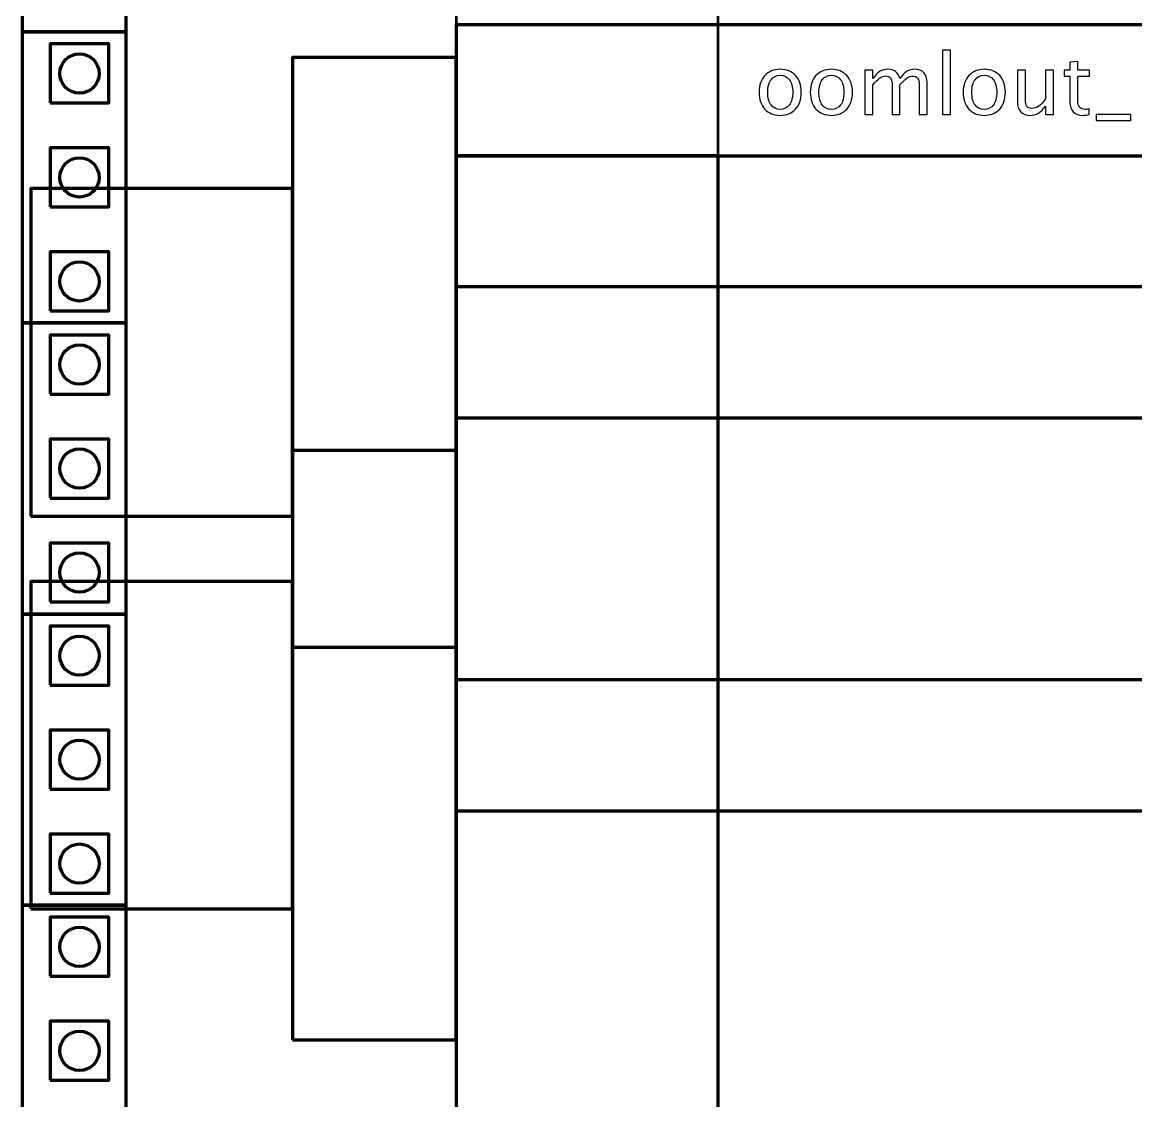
# Model space of a CAD drawing. Header units: centimetres. Extents: x -42 to 42, y -79 to 44.
# Drawn here: x -25 to -8, y -2.43 to 14.04 of the extents above; entities that cross this region are included whole.
import ezdxf

# ---------------------------------------------------------------- set-up
doc = ezdxf.new("R2010")
doc.units = ezdxf.units.CM
doc.header["$MEASUREMENT"] = 0
doc.layers.add('Layer 1', color=7, linetype='Continuous')

msp = doc.modelspace()

# ---------------------------------------------------------------- linework, layer by layer
at = {"layer": 'Layer 1', "color": 3, "lineweight": 53}
msp.add_lwpolyline([(-18.374, -13), (-14.374, -13), (-14.374, 32), (-18.374, 32), (-18.374, -13)], close=True, dxfattribs=at)
at = {"layer": 'Layer 1', "color": 1, "lineweight": 106}
for points in [[(-25.00399, 13.8925), (-23.41649, 13.8925), (-23.41649, 18.3375), (-25.00399, 18.3375), (-25.00399, 13.8925)], [(-25.00399, 9.4475), (-23.41649, 9.4475), (-23.41649, 13.8925), (-25.00399, 13.8925), (-25.00399, 9.4475)], [(-24.57998, 12.8075), (-23.67998, 12.8075), (-23.67998, 13.7075), (-24.57998, 13.7075), (-24.57998, 12.8075)], [(-24.57998, 11.22), (-23.67998, 11.22), (-23.67998, 12.12), (-24.57998, 12.12), (-24.57998, 11.22)], [(-24.57998, 9.6325), (-23.67998, 9.6325), (-23.67998, 10.5325), (-24.57998, 10.5325), (-24.57998, 9.6325)], [(-25.00399, 5.0025), (-23.41649, 5.0025), (-23.41649, 9.4475), (-25.00399, 9.4475), (-25.00399, 5.0025)], [(-24.57998, 8.3625), (-23.67998, 8.3625), (-23.67998, 9.2625), (-24.57998, 9.2625), (-24.57998, 8.3625)], [(-24.57998, 6.775), (-23.67998, 6.775), (-23.67998, 7.675), (-24.57998, 7.675), (-24.57998, 6.775)], [(-24.57998, 5.1875), (-23.67998, 5.1875), (-23.67998, 6.0875), (-24.57998, 6.0875), (-24.57998, 5.1875)], [(-25.00399, 0.5575), (-23.41649, 0.5575), (-23.41649, 5.0025), (-25.00399, 5.0025), (-25.00399, 0.5575)], [(-24.57998, 3.9175), (-23.67998, 3.9175), (-23.67998, 4.8175), (-24.57998, 4.8175), (-24.57998, 3.9175)], [(-24.57998, 2.33), (-23.67998, 2.33), (-23.67998, 3.23), (-24.57998, 3.23), (-24.57998, 2.33)], [(-24.57998, 0.7425), (-23.67998, 0.7425), (-23.67998, 1.6425), (-24.57998, 1.6425), (-24.57998, 0.7425)], [(-25.00399, -3.8875), (-23.41649, -3.8875), (-23.41649, 0.5575), (-25.00399, 0.5575), (-25.00399, -3.8875)], [(-24.57998, -0.5275), (-23.67998, -0.5275), (-23.67998, 0.3725), (-24.57998, 0.3725), (-24.57998, -0.5275)], [(-24.57998, -2.115), (-23.67998, -2.115), (-23.67998, -1.215), (-24.57998, -1.215), (-24.57998, -2.115)]]:
    msp.add_lwpolyline(points, close=True, dxfattribs=at)
at = {"layer": 'Layer 1', "color": 30, "lineweight": 106}
for points in [[(-18.37401, 11.99999), (16.62599, 11.99999), (16.62599, 13.99999), (-18.37401, 13.99999), (-18.37401, 11.99999)], [(-20.87401, -1.50001), (-18.37401, -1.50001), (-18.37401, 7.49999), (-20.87401, 7.49999), (-20.87401, -1.50001)], [(-24.87401, 0.49999), (-20.87401, 0.49999), (-20.87401, 5.49999), (-24.87401, 5.49999), (-24.87401, 0.49999)], [(-18.37401, 1.99999), (16.62599, 1.99999), (16.62599, 3.99999), (-18.37401, 3.99999), (-18.37401, 1.99999)]]:
    msp.add_lwpolyline(points, close=True, dxfattribs=at)
at = {"layer": 'Layer 1', "color": 5, "lineweight": 106}
for points in [[(-20.874, 4.5), (-18.374, 4.5), (-18.374, 13.5), (-20.874, 13.5), (-20.874, 4.5)], [(-24.874, 6.5), (-20.874, 6.5), (-20.874, 11.5), (-24.874, 11.5), (-24.874, 6.5)], [(-18.374, 8), (16.626, 8), (16.626, 10), (-18.374, 10), (-18.374, 8)]]:
    msp.add_lwpolyline(points, close=True, dxfattribs=at)
at = {"layer": 'Layer 1', "color": 1, "lineweight": 106}
for centre in [(-24.12998, 13.2575), (-24.12998, 11.67), (-24.12998, 10.0825), (-24.12998, 8.8125), (-24.12998, 7.225), (-24.12998, 5.6375), (-24.12998, 4.3675), (-24.12998, 2.78), (-24.12998, 1.1925), (-24.12998, -0.0775), (-24.12998, -1.665)]:
    msp.add_ellipse(centre, major_axis=(0, 0.3), ratio=1, dxfattribs=at)
at = {"layer": 'Layer 1'}
for points, knots in [([(-10.9452, 12.63254), (-10.9452, 12.63254), (-10.9452, 13.61282), (-10.9452, 13.61282), (-10.9452, 13.61282), (-10.9452, 13.61282), (-10.82314, 13.61282), (-10.82314, 13.61282), (-10.82314, 13.61282), (-10.82314, 13.61282), (-10.82314, 12.63254), (-10.82314, 12.63254), (-10.82314, 12.63254), (-10.82314, 12.63254), (-10.9452, 12.63254), (-10.9452, 12.63254)], [0, 0, 0, 0, 0.2, 0.2, 0.2, 0.2, 0.4, 0.4, 0.4, 0.4, 0.6, 0.6, 0.6, 0.6, 1, 1, 1, 1]), ([(-8.70619, 12.63275), (-8.74391, 12.62237), (-8.77676, 12.61728), (-8.80452, 12.61728), (-8.80452, 12.61728), (-8.86682, 12.61728), (-8.91534, 12.63508), (-8.9501, 12.67068), (-8.9501, 12.67068), (-8.98506, 12.70628), (-9.00244, 12.75566), (-9.00244, 12.81902), (-9.00244, 12.81902), (-9.00244, 12.81902), (-9.00244, 13.21486), (-9.00244, 13.21486), (-9.00244, 13.21486), (-9.00244, 13.21486), (-9.08677, 13.21486), (-9.08677, 13.21486), (-9.08677, 13.21486), (-9.08677, 13.21486), (-9.08677, 13.3064), (-9.08677, 13.3064), (-9.08677, 13.3064), (-9.08677, 13.3064), (-9.00244, 13.3064), (-9.00244, 13.3064), (-9.00244, 13.3064), (-9.00244, 13.3064), (-9.00244, 13.42825), (-9.00244, 13.42825), (-9.00244, 13.42825), (-9.00244, 13.42825), (-8.88038, 13.4399), (-8.88038, 13.4399), (-8.88038, 13.4399), (-8.88038, 13.4399), (-8.88038, 13.3064), (-8.88038, 13.3064), (-8.88038, 13.3064), (-8.88038, 13.3064), (-8.70365, 13.3064), (-8.70365, 13.3064), (-8.70365, 13.3064), (-8.70365, 13.3064), (-8.70365, 13.21486), (-8.70365, 13.21486), (-8.70365, 13.21486), (-8.70365, 13.21486), (-8.88038, 13.21486), (-8.88038, 13.21486), (-8.88038, 13.21486), (-8.88038, 13.21486), (-8.88038, 12.84106), (-8.88038, 12.84106), (-8.88038, 12.84106), (-8.88038, 12.7529), (-8.84202, 12.70883), (-8.76552, 12.70883), (-8.76552, 12.70883), (-8.74921, 12.70883), (-8.7295, 12.71158), (-8.70619, 12.71688), (-8.70619, 12.71688), (-8.70619, 12.71688), (-8.70619, 12.63275), (-8.70619, 12.63275)], [0, 0, 0, 0, 0.05555556, 0.05555556, 0.05555556, 0.05555556, 0.11111111, 0.11111111, 0.11111111, 0.11111111, 0.16666667, 0.16666667, 0.16666667, 0.16666667, 0.22222222, 0.22222222, 0.22222222, 0.22222222, 0.27777778, 0.27777778, 0.27777778, 0.27777778, 0.33333333, 0.33333333, 0.33333333, 0.33333333, 0.38888889, 0.38888889, 0.38888889, 0.38888889, 0.44444444, 0.44444444, 0.44444444, 0.44444444, 0.5, 0.5, 0.5, 0.5, 0.55555556, 0.55555556, 0.55555556, 0.55555556, 0.61111111, 0.61111111, 0.61111111, 0.61111111, 0.66666667, 0.66666667, 0.66666667, 0.66666667, 0.72222222, 0.72222222, 0.72222222, 0.72222222, 0.77777778, 0.77777778, 0.77777778, 0.77777778, 0.83333333, 0.83333333, 0.83333333, 0.83333333, 0.88888889, 0.88888889, 0.88888889, 0.88888889, 1, 1, 1, 1]), ([(-13.42621, 12.61728), (-13.52517, 12.61728), (-13.60357, 12.64886), (-13.66121, 12.712), (-13.66121, 12.712), (-13.71906, 12.77515), (-13.74788, 12.86098), (-13.74788, 12.96926), (-13.74788, 12.96926), (-13.74788, 13.07733), (-13.71906, 13.16294), (-13.66121, 13.22588), (-13.66121, 13.22588), (-13.60357, 13.28881), (-13.52517, 13.32039), (-13.42621, 13.32039), (-13.42621, 13.32039), (-13.32725, 13.32039), (-13.24884, 13.28881), (-13.1912, 13.22588), (-13.1912, 13.22588), (-13.13335, 13.16294), (-13.10453, 13.07733), (-13.10453, 12.96926), (-13.10453, 12.96926), (-13.10453, 12.86098), (-13.13335, 12.77515), (-13.1912, 12.712), (-13.1912, 12.712), (-13.24884, 12.64886), (-13.32725, 12.61728), (-13.42621, 12.61728)], [0, 0, 0, 0, 0.11111111, 0.11111111, 0.11111111, 0.11111111, 0.22222222, 0.22222222, 0.22222222, 0.22222222, 0.33333333, 0.33333333, 0.33333333, 0.33333333, 0.44444444, 0.44444444, 0.44444444, 0.44444444, 0.55555556, 0.55555556, 0.55555556, 0.55555556, 0.66666667, 0.66666667, 0.66666667, 0.66666667, 0.77777778, 0.77777778, 0.77777778, 0.77777778, 1, 1, 1, 1]), ([(-12.64512, 12.61728), (-12.74408, 12.61728), (-12.82248, 12.64886), (-12.88012, 12.712), (-12.88012, 12.712), (-12.93797, 12.77515), (-12.96679, 12.86098), (-12.96679, 12.96926), (-12.96679, 12.96926), (-12.96679, 13.07733), (-12.93797, 13.16294), (-12.88012, 13.22588), (-12.88012, 13.22588), (-12.82248, 13.28881), (-12.74408, 13.32039), (-12.64512, 13.32039), (-12.64512, 13.32039), (-12.54616, 13.32039), (-12.46775, 13.28881), (-12.41011, 13.22588), (-12.41011, 13.22588), (-12.35226, 13.16294), (-12.32344, 13.07733), (-12.32344, 12.96926), (-12.32344, 12.96926), (-12.32344, 12.86098), (-12.35226, 12.77515), (-12.41011, 12.712), (-12.41011, 12.712), (-12.46775, 12.64886), (-12.54616, 12.61728), (-12.64512, 12.61728)], [0, 0, 0, 0, 0.11111111, 0.11111111, 0.11111111, 0.11111111, 0.22222222, 0.22222222, 0.22222222, 0.22222222, 0.33333333, 0.33333333, 0.33333333, 0.33333333, 0.44444444, 0.44444444, 0.44444444, 0.44444444, 0.55555556, 0.55555556, 0.55555556, 0.55555556, 0.66666667, 0.66666667, 0.66666667, 0.66666667, 0.77777778, 0.77777778, 0.77777778, 0.77777778, 1, 1, 1, 1]), ([(-12.1323, 12.63254), (-12.1323, 12.63254), (-12.1323, 13.3064), (-12.1323, 13.3064), (-12.1323, 13.3064), (-12.1323, 13.3064), (-12.01024, 13.3064), (-12.01024, 13.3064), (-12.01024, 13.3064), (-12.01024, 13.3064), (-12.01024, 13.17905), (-12.01024, 13.17905), (-12.01024, 13.17905), (-11.9507, 13.27335), (-11.87441, 13.32039), (-11.78096, 13.32039), (-11.78096, 13.32039), (-11.6909, 13.32039), (-11.62966, 13.27335), (-11.59703, 13.17905), (-11.59703, 13.17905), (-11.53918, 13.27419), (-11.46374, 13.32166), (-11.37113, 13.32166), (-11.37113, 13.32166), (-11.31201, 13.32166), (-11.26603, 13.30428), (-11.23318, 13.26932), (-11.23318, 13.26932), (-11.20034, 13.23435), (-11.18381, 13.1854), (-11.18381, 13.12247), (-11.18381, 13.12247), (-11.18381, 13.12247), (-11.18381, 12.63254), (-11.18381, 12.63254), (-11.18381, 12.63254), (-11.18381, 12.63254), (-11.30587, 12.63254), (-11.30587, 12.63254), (-11.30587, 12.63254), (-11.30587, 12.63254), (-11.30587, 13.10234), (-11.30587, 13.10234), (-11.30587, 13.10234), (-11.30587, 13.17905), (-11.33638, 13.2174), (-11.39741, 13.2174), (-11.39741, 13.2174), (-11.46077, 13.2174), (-11.52731, 13.17269), (-11.59703, 13.08305), (-11.59703, 13.08305), (-11.59703, 13.08305), (-11.59703, 12.63254), (-11.59703, 12.63254), (-11.59703, 12.63254), (-11.59703, 12.63254), (-11.71908, 12.63254), (-11.71908, 12.63254), (-11.71908, 12.63254), (-11.71908, 12.63254), (-11.71908, 13.10276), (-11.71908, 13.10276), (-11.71908, 13.10276), (-11.71908, 13.18011), (-11.75002, 13.21867), (-11.81211, 13.21867), (-11.81211, 13.21867), (-11.87378, 13.21867), (-11.93989, 13.17375), (-12.01024, 13.08369), (-12.01024, 13.08369), (-12.01024, 13.08369), (-12.01024, 12.63254), (-12.01024, 12.63254), (-12.01024, 12.63254), (-12.01024, 12.63254), (-12.1323, 12.63254), (-12.1323, 12.63254)], [0, 0, 0, 0, 0.04761905, 0.04761905, 0.04761905, 0.04761905, 0.0952381, 0.0952381, 0.0952381, 0.0952381, 0.14285714, 0.14285714, 0.14285714, 0.14285714, 0.19047619, 0.19047619, 0.19047619, 0.19047619, 0.23809524, 0.23809524, 0.23809524, 0.23809524, 0.28571429, 0.28571429, 0.28571429, 0.28571429, 0.33333333, 0.33333333, 0.33333333, 0.33333333, 0.38095238, 0.38095238, 0.38095238, 0.38095238, 0.42857143, 0.42857143, 0.42857143, 0.42857143, 0.47619048, 0.47619048, 0.47619048, 0.47619048, 0.52380952, 0.52380952, 0.52380952, 0.52380952, 0.57142857, 0.57142857, 0.57142857, 0.57142857, 0.61904762, 0.61904762, 0.61904762, 0.61904762, 0.66666667, 0.66666667, 0.66666667, 0.66666667, 0.71428571, 0.71428571, 0.71428571, 0.71428571, 0.76190476, 0.76190476, 0.76190476, 0.76190476, 0.80952381, 0.80952381, 0.80952381, 0.80952381, 0.85714286, 0.85714286, 0.85714286, 0.85714286, 0.9047619, 0.9047619, 0.9047619, 0.9047619, 1, 1, 1, 1]), ([(-10.30948, 12.61728), (-10.40844, 12.61728), (-10.48684, 12.64886), (-10.54448, 12.712), (-10.54448, 12.712), (-10.60233, 12.77515), (-10.63115, 12.86098), (-10.63115, 12.96926), (-10.63115, 12.96926), (-10.63115, 13.07733), (-10.60233, 13.16294), (-10.54448, 13.22588), (-10.54448, 13.22588), (-10.48684, 13.28881), (-10.40844, 13.32039), (-10.30948, 13.32039), (-10.30948, 13.32039), (-10.21052, 13.32039), (-10.13211, 13.28881), (-10.07447, 13.22588), (-10.07447, 13.22588), (-10.01662, 13.16294), (-9.9878, 13.07733), (-9.9878, 12.96926), (-9.9878, 12.96926), (-9.9878, 12.86098), (-10.01662, 12.77515), (-10.07447, 12.712), (-10.07447, 12.712), (-10.13211, 12.64886), (-10.21052, 12.61728), (-10.30948, 12.61728)], [0, 0, 0, 0, 0.11111111, 0.11111111, 0.11111111, 0.11111111, 0.22222222, 0.22222222, 0.22222222, 0.22222222, 0.33333333, 0.33333333, 0.33333333, 0.33333333, 0.44444444, 0.44444444, 0.44444444, 0.44444444, 0.55555556, 0.55555556, 0.55555556, 0.55555556, 0.66666667, 0.66666667, 0.66666667, 0.66666667, 0.77777778, 0.77777778, 0.77777778, 0.77777778, 1, 1, 1, 1]), ([(-9.37454, 12.63254), (-9.37454, 12.63254), (-9.37454, 12.75926), (-9.37454, 12.75926), (-9.37454, 12.75926), (-9.4396, 12.66454), (-9.51864, 12.61728), (-9.61146, 12.61728), (-9.61146, 12.61728), (-9.67037, 12.61728), (-9.7172, 12.63572), (-9.75195, 12.6728), (-9.75195, 12.6728), (-9.78691, 12.70989), (-9.80429, 12.75968), (-9.80429, 12.82262), (-9.80429, 12.82262), (-9.80429, 12.82262), (-9.80429, 13.3064), (-9.80429, 13.3064), (-9.80429, 13.3064), (-9.80429, 13.3064), (-9.68223, 13.3064), (-9.68223, 13.3064), (-9.68223, 13.3064), (-9.68223, 13.3064), (-9.68223, 12.86246), (-9.68223, 12.86246), (-9.68223, 12.86246), (-9.68223, 12.81181), (-9.67482, 12.776), (-9.66019, 12.75481), (-9.66019, 12.75481), (-9.64536, 12.73341), (-9.62078, 12.72281), (-9.58624, 12.72281), (-9.58624, 12.72281), (-9.51165, 12.72281), (-9.44087, 12.77176), (-9.37454, 12.86988), (-9.37454, 12.86988), (-9.37454, 12.86988), (-9.37454, 13.3064), (-9.37454, 13.3064), (-9.37454, 13.3064), (-9.37454, 13.3064), (-9.25249, 13.3064), (-9.25249, 13.3064), (-9.25249, 13.3064), (-9.25249, 13.3064), (-9.25249, 12.63254), (-9.25249, 12.63254), (-9.25249, 12.63254), (-9.25249, 12.63254), (-9.37454, 12.63254), (-9.37454, 12.63254)], [0, 0, 0, 0, 0.06666667, 0.06666667, 0.06666667, 0.06666667, 0.13333333, 0.13333333, 0.13333333, 0.13333333, 0.2, 0.2, 0.2, 0.2, 0.26666667, 0.26666667, 0.26666667, 0.26666667, 0.33333333, 0.33333333, 0.33333333, 0.33333333, 0.4, 0.4, 0.4, 0.4, 0.46666667, 0.46666667, 0.46666667, 0.46666667, 0.53333333, 0.53333333, 0.53333333, 0.53333333, 0.6, 0.6, 0.6, 0.6, 0.66666667, 0.66666667, 0.66666667, 0.66666667, 0.73333333, 0.73333333, 0.73333333, 0.73333333, 0.8, 0.8, 0.8, 0.8, 0.86666667, 0.86666667, 0.86666667, 0.86666667, 1, 1, 1, 1]), ([(-13.42642, 12.70883), (-13.36603, 12.70883), (-13.31898, 12.7315), (-13.2855, 12.77706), (-13.2855, 12.77706), (-13.25223, 12.82241), (-13.23549, 12.88662), (-13.23549, 12.96926), (-13.23549, 12.96926), (-13.23549, 13.05169), (-13.25223, 13.11569), (-13.2855, 13.16104), (-13.2855, 13.16104), (-13.31898, 13.20617), (-13.36603, 13.22885), (-13.42642, 13.22885), (-13.42642, 13.22885), (-13.48703, 13.22885), (-13.53407, 13.20617), (-13.56713, 13.16104), (-13.56713, 13.16104), (-13.6004, 13.11569), (-13.61692, 13.05169), (-13.61692, 12.96926), (-13.61692, 12.96926), (-13.61692, 12.88662), (-13.6004, 12.82241), (-13.56713, 12.77706), (-13.56713, 12.77706), (-13.53407, 12.7315), (-13.48703, 12.70883), (-13.42642, 12.70883)], [0, 0, 0, 0, 0.11111111, 0.11111111, 0.11111111, 0.11111111, 0.22222222, 0.22222222, 0.22222222, 0.22222222, 0.33333333, 0.33333333, 0.33333333, 0.33333333, 0.44444444, 0.44444444, 0.44444444, 0.44444444, 0.55555556, 0.55555556, 0.55555556, 0.55555556, 0.66666667, 0.66666667, 0.66666667, 0.66666667, 0.77777778, 0.77777778, 0.77777778, 0.77777778, 1, 1, 1, 1]), ([(-12.64533, 12.70883), (-12.58494, 12.70883), (-12.53789, 12.7315), (-12.50441, 12.77706), (-12.50441, 12.77706), (-12.47114, 12.82241), (-12.4544, 12.88662), (-12.4544, 12.96926), (-12.4544, 12.96926), (-12.4544, 13.05169), (-12.47114, 13.11569), (-12.50441, 13.16104), (-12.50441, 13.16104), (-12.53789, 13.20617), (-12.58494, 13.22885), (-12.64533, 13.22885), (-12.64533, 13.22885), (-12.70594, 13.22885), (-12.75298, 13.20617), (-12.78604, 13.16104), (-12.78604, 13.16104), (-12.81931, 13.11569), (-12.83583, 13.05169), (-12.83583, 12.96926), (-12.83583, 12.96926), (-12.83583, 12.88662), (-12.81931, 12.82241), (-12.78604, 12.77706), (-12.78604, 12.77706), (-12.75298, 12.7315), (-12.70594, 12.70883), (-12.64533, 12.70883)], [0, 0, 0, 0, 0.11111111, 0.11111111, 0.11111111, 0.11111111, 0.22222222, 0.22222222, 0.22222222, 0.22222222, 0.33333333, 0.33333333, 0.33333333, 0.33333333, 0.44444444, 0.44444444, 0.44444444, 0.44444444, 0.55555556, 0.55555556, 0.55555556, 0.55555556, 0.66666667, 0.66666667, 0.66666667, 0.66666667, 0.77777778, 0.77777778, 0.77777778, 0.77777778, 1, 1, 1, 1]), ([(-10.30969, 12.70883), (-10.2493, 12.70883), (-10.20225, 12.7315), (-10.16877, 12.77706), (-10.16877, 12.77706), (-10.1355, 12.82241), (-10.11876, 12.88662), (-10.11876, 12.96926), (-10.11876, 12.96926), (-10.11876, 13.05169), (-10.1355, 13.11569), (-10.16877, 13.16104), (-10.16877, 13.16104), (-10.20225, 13.20617), (-10.2493, 13.22885), (-10.30969, 13.22885), (-10.30969, 13.22885), (-10.3703, 13.22885), (-10.41734, 13.20617), (-10.4504, 13.16104), (-10.4504, 13.16104), (-10.48367, 13.11569), (-10.50019, 13.05169), (-10.50019, 12.96926), (-10.50019, 12.96926), (-10.50019, 12.88662), (-10.48367, 12.82241), (-10.4504, 12.77706), (-10.4504, 12.77706), (-10.41734, 12.7315), (-10.3703, 12.70883), (-10.30969, 12.70883)], [0, 0, 0, 0, 0.11111111, 0.11111111, 0.11111111, 0.11111111, 0.22222222, 0.22222222, 0.22222222, 0.22222222, 0.33333333, 0.33333333, 0.33333333, 0.33333333, 0.44444444, 0.44444444, 0.44444444, 0.44444444, 0.55555556, 0.55555556, 0.55555556, 0.55555556, 0.66666667, 0.66666667, 0.66666667, 0.66666667, 0.77777778, 0.77777778, 0.77777778, 0.77777778, 1, 1, 1, 1]), ([(-8.60066, 12.541), (-8.60066, 12.541), (-8.60066, 12.63254), (-8.60066, 12.63254), (-8.60066, 12.63254), (-8.60066, 12.63254), (-8.07174, 12.63254), (-8.07174, 12.63254), (-8.07174, 12.63254), (-8.07174, 12.63254), (-8.07174, 12.541), (-8.07174, 12.541), (-8.07174, 12.541), (-8.07174, 12.541), (-8.60066, 12.541), (-8.60066, 12.541)], [0, 0, 0, 0, 0.2, 0.2, 0.2, 0.2, 0.4, 0.4, 0.4, 0.4, 0.6, 0.6, 0.6, 0.6, 1, 1, 1, 1])]:
    msp.add_open_spline(points, degree=3, knots=knots, dxfattribs=at)
at = {"layer": 'Layer 1', "color": 30, "lineweight": 106}
msp.add_open_spline([(-18.37401, 11.99999), (-18.37401, 11.99999), (-14.37401, 11.99999), (-14.37401, 11.99999), (-14.37401, 11.99999), (-14.37401, 11.99999), (-14.37401, -13.00001), (-14.37401, -13.00001), (-14.37401, -13.00001), (-14.37401, -13.00001), (-18.37401, -13.00001), (-18.37401, -13.00001), (-18.37401, -13.00001), (-18.37401, -13.00001), (-18.37401, 11.99999), (-18.37401, 11.99999)], degree=3, knots=[0, 0, 0, 0, 0.2, 0.2, 0.2, 0.2, 0.4, 0.4, 0.4, 0.4, 0.6, 0.6, 0.6, 0.6, 1, 1, 1, 1], dxfattribs=at)

doc.saveas('drawing.dxf')
